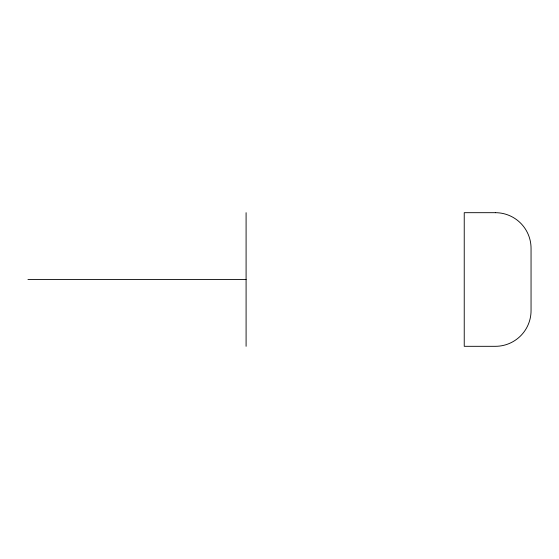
<?xml version="1.0" encoding="UTF-8"?>
<svg xmlns="http://www.w3.org/2000/svg" width="559" height="559" viewBox="0 0 559 559"><rect width="100%" height="100%" fill="white"/><g stroke="black" fill="none" stroke-linecap="round" stroke-linejoin="round"><path stroke-width="0.84" d="M27.95 279.5L246.093 279.5M246.093 212.686L246.093 346.314M495.393 212.686L464.236 212.686L464.236 346.314L495.393 346.314A35.657 35.657 0 0 0 531.05 310.664L531.05 248.336A35.657 35.657 0 0 0 495.393 212.686"/></g></svg>
